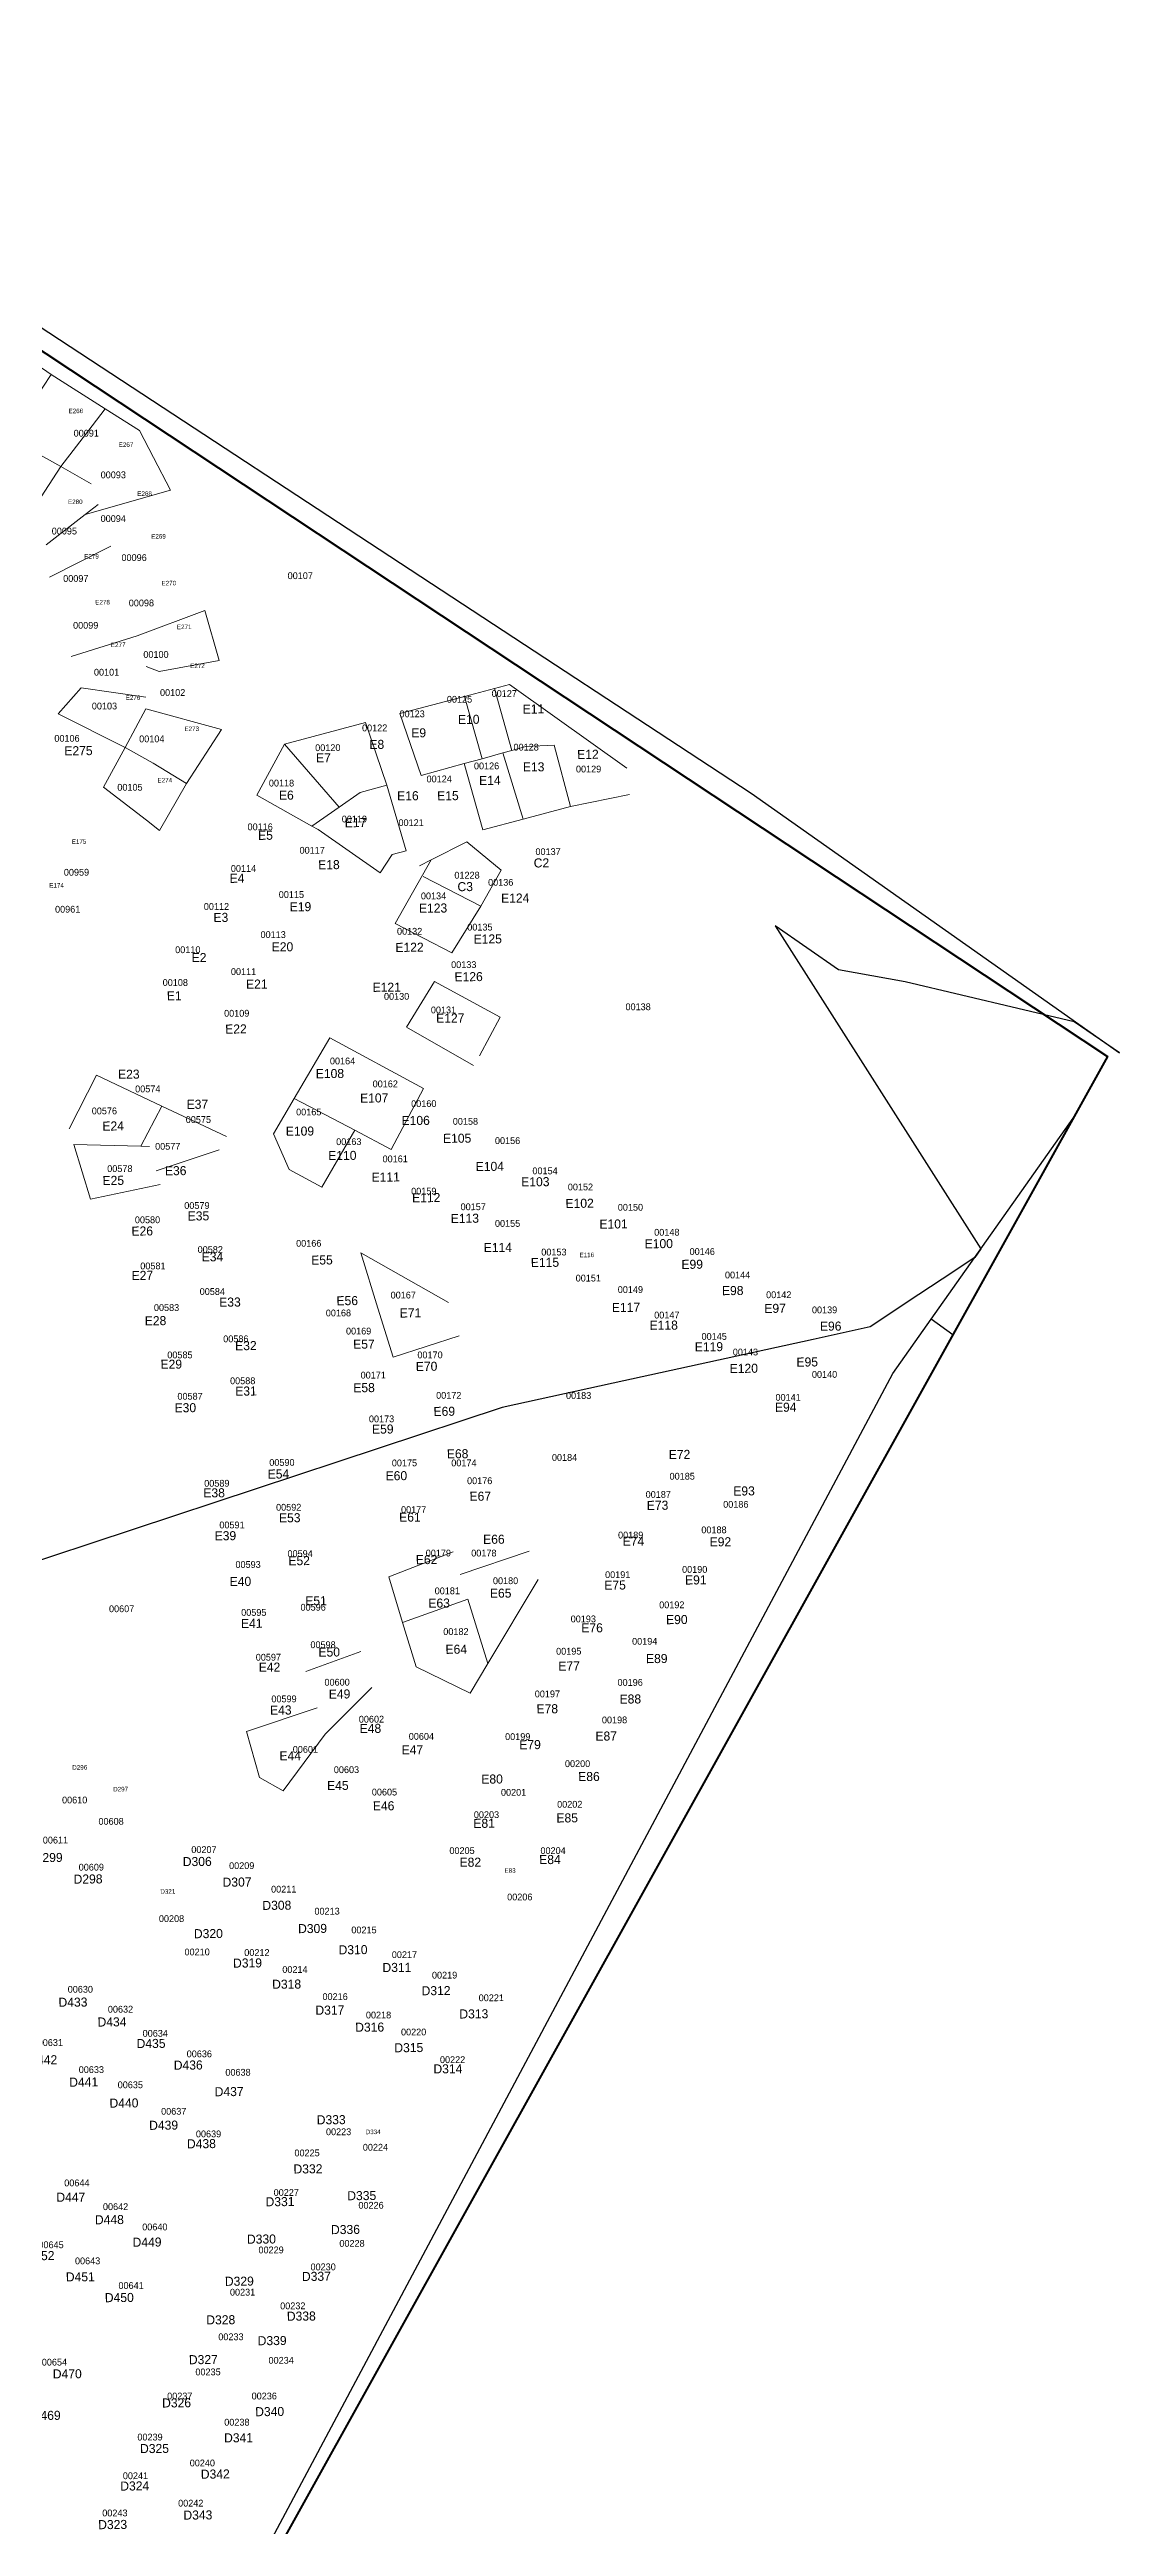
# Model space of a CAD drawing. Header units: metres. Extents: x 245232 to 248406, y 1633796 to 1637634.
# Drawn here: x 248169 to 248406, y 1634607 to 1635154 of the extents above; entities that cross this region are included whole.
import ezdxf
from ezdxf.enums import TextEntityAlignment as Align

# ---------------------------------------------------------------- set-up
doc = ezdxf.new("R2010")
doc.units = ezdxf.units.M
doc.header["$MEASUREMENT"] = 0
for name, color, linetype in [('historique_numero_parcelle', 7, 'Continuous'), ('limites_sections', 7, 'Continuous'), ('numero_lot', 7, 'Continuous')]:
    doc.layers.add(name, color=color, linetype=linetype)
doc.layers.add('Limites_Communes', color=7, linetype='Continuous', lineweight=211, plot=False)
doc.layers.add('LIMITES_PARCELLES', color=7, linetype='Continuous', lineweight=0, true_color=0xffffff)
doc.styles.add('Style-FANCY', font='FANCY.shx')
doc.styles.add('Style-WORKING', font='WORKING.shx')

msp = doc.modelspace()

# ---------------------------------------------------------------- linework, layer by layer
at = {"layer": 'Limites_Communes', "color": 210, "lineweight": 80, "flags": 128}
msp.add_lwpolyline([(248217.239, 1636236.771), (248275.378, 1636195.051), (248148.552, 1635981.39), (248146.604, 1635975.459), (248342.772, 1635633.766), (248361.87, 1635600.5), (248372.369, 1635589.155), (248359.758, 1635572.275), (248054, 1635163), (248403, 1634932), (247921.696, 1634066.369), (247944, 1634048), (247854, 1633828), (247757.314, 1633862.887), (247659.165, 1633895.42), (247213.478, 1634048.88)], dxfattribs=at)
at = {"layer": 'limites_parcelles'}
for p, q in [((248161.405, 1635088.322), (248169.66, 1635082.607)), ((248160.453, 1635068.637), (248169.66, 1635082.607)), ((248169.66, 1635082.607), (248181.61, 1635075.029)), ((248171.811, 1635062.261), (248178.71, 1635071.25)), ((248178.71, 1635071.25), (248181.61, 1635075.029)), ((248181.61, 1635075.029), (248189.187, 1635070.225)), ((248189.187, 1635070.225), (248192.273, 1635064.268)), ((248171.811, 1635062.261), (248160.453, 1635068.637)), ((248192.273, 1635064.268), (248196.013, 1635057.049)), ((248171.811, 1635062.261), (248162.956, 1635048.679)), ((248178.55, 1635058.477), (248171.811, 1635062.261)), ((248196.013, 1635057.049), (248177.175, 1635051.667)), ((248180.04, 1635053.885), (248177.175, 1635051.667)), ((248177.175, 1635051.667), (248168.572, 1635045.007)), ((248182.859, 1635044.686), (248169.334, 1635037.878)), ((248188.708, 1635024.875), (248203.622, 1635030.528)), ((248203.622, 1635030.528), (248206.808, 1635019.425)), ((248174.073, 1635020.364), (248188.708, 1635024.875)), ((248193.508, 1635017.007), (248190.636, 1635018.156)), ((248206.808, 1635019.425), (248193.508, 1635017.007)), ((248171.248, 1635007.677), (248176.328, 1635013.392)), ((248176.328, 1635013.392), (248190.615, 1635011.329)), ((248246.7, 1635007.734), (248260.956, 1635011.525)), ((248260.956, 1635011.525), (248267.57, 1635013.284)), ((248260.956, 1635011.525), (248264.88, 1634997.769)), ((248267.57, 1635013.284), (248270.932, 1635014.178)), ((248271.456, 1634999.593), (248267.57, 1635013.284)), ((248270.932, 1635014.178), (248280.94, 1635007.03)), ((248186.012, 1635000.216), (248171.248, 1635007.677)), ((248186.012, 1635000.216), (248190.615, 1635008.789)), ((248190.615, 1635008.789), (248207.284, 1635004.185)), ((248207.284, 1635004.185), (248199.594, 1634992.252)), ((248221.19, 1635000.949), (248239.141, 1635005.723)), ((248239.141, 1635005.723), (248243.819, 1634991.925)), ((248251.421, 1634994.035), (248246.7, 1635007.734)), ((248280.94, 1635007.03), (248296.861, 1634995.657)), ((248181.249, 1634991.485), (248186.012, 1635000.216)), ((248186.012, 1635000.216), (248192.185, 1634996.75)), ((248215.13, 1634989.708), (248221.19, 1635000.949)), ((248233.294, 1634987.07), (248221.19, 1635000.949)), ((248264.88, 1634997.769), (248269.433, 1634999.032)), ((248269.433, 1634999.032), (248271.456, 1634999.593)), ((248269.433, 1634999.032), (248273.911, 1634984.415)), ((248274.553, 1635000.453), (248271.456, 1634999.593)), ((248280.758, 1635000.784), (248274.553, 1635000.453)), ((248284.356, 1634987.237), (248280.758, 1635000.784)), ((248192.185, 1634996.75), (248199.594, 1634992.252)), ((248260.917, 1634996.669), (248251.421, 1634994.035)), ((248264.88, 1634997.769), (248260.917, 1634996.669)), ((248265.053, 1634982.023), (248260.917, 1634996.669)), ((248190.73, 1634984.182), (248181.249, 1634991.485)), ((248199.594, 1634992.252), (248193.641, 1634981.933)), ((248227.293, 1634982.902), (248215.13, 1634989.708)), ((248237.935, 1634990.293), (248233.294, 1634987.07)), ((248243.819, 1634991.925), (248237.935, 1634990.293)), ((248243.819, 1634991.925), (248248.125, 1634977.451)), ((248297.39, 1634989.836), (248284.356, 1634987.237)), ((248193.641, 1634981.933), (248190.73, 1634984.182)), ((248227.293, 1634982.902), (248233.294, 1634987.07)), ((248228.656, 1634982.14), (248227.293, 1634982.902)), ((248242.371, 1634972.578), (248228.656, 1634982.14)), ((248273.911, 1634984.415), (248265.053, 1634982.023)), ((248284.356, 1634987.237), (248273.911, 1634984.415)), ((248245.003, 1634976.607), (248242.371, 1634972.578)), ((248248.125, 1634977.451), (248245.003, 1634976.607)), ((248253.646, 1634975.441), (248261.472, 1634979.403)), ((248261.472, 1634979.403), (248269.08, 1634973.168)), ((248245.688, 1634961.338), (248253.646, 1634975.441)), ((248251.021, 1634974.112), (248253.646, 1634975.441)), ((248251.866, 1634971.718), (248264.582, 1634965.23)), ((248269.08, 1634973.168), (248264.582, 1634965.23)), ((248258.203, 1634954.858), (248245.688, 1634961.338)), ((248264.582, 1634965.23), (248258.203, 1634954.858)), ((248248.146, 1634938.504), (248254.32, 1634948.544)), ((248254.32, 1634948.544), (248268.848, 1634940.685)), ((248262.994, 1634930.04), (248248.146, 1634938.504)), ((248268.848, 1634940.685), (248264.317, 1634932.157)), ((248223.366, 1634922.716), (248231.244, 1634936.126)), ((248231.244, 1634936.126), (248251.931, 1634924.949)), ((248173.697, 1634916.017), (248179.706, 1634927.859)), ((248179.706, 1634927.859), (248194.141, 1634921.06)), ((248218.809, 1634914.959), (248223.366, 1634922.716)), ((248236.728, 1634915.72), (248223.366, 1634922.716)), ((248251.931, 1634924.949), (248244.815, 1634911.487)), ((248194.141, 1634921.06), (248189.52, 1634912.188)), ((248194.141, 1634921.06), (248208.41, 1634914.338)), ((248178.366, 1634900.508), (248174.73, 1634912.586)), ((248174.73, 1634912.586), (248189.52, 1634912.188)), ((248191.399, 1634912.137), (248189.52, 1634912.188)), ((248206.77, 1634911.387), (248192.894, 1634906.79)), ((248222.249, 1634907.022), (248218.809, 1634914.959)), ((248236.728, 1634915.72), (248229.489, 1634903.12)), ((248244.815, 1634911.487), (248236.728, 1634915.72)), ((248229.489, 1634903.12), (248222.249, 1634907.022)), ((248193.759, 1634903.7), (248178.366, 1634900.508)), ((248241.846, 1634876.413), (248238.065, 1634888.616)), ((248238.065, 1634888.616), (248257.438, 1634877.653)), ((248245.202, 1634865.583), (248241.846, 1634876.413)), ((248259.831, 1634870.282), (248245.202, 1634865.583)), ((248244.262, 1634817.111), (248258.514, 1634822.616)), ((248260.06, 1634817.628), (248275.268, 1634822.735)), ((248247.321, 1634807.023), (248244.262, 1634817.111)), ((248277.282, 1634816.534), (248266.148, 1634797.978)), ((248247.321, 1634807.023), (248261.749, 1634812.175)), ((248250.294, 1634797.219), (248247.321, 1634807.023)), ((248261.749, 1634812.175), (248266.148, 1634797.978)), ((248225.937, 1634796.203), (248238.112, 1634800.601)), ((248262.201, 1634791.398), (248250.294, 1634797.219)), ((248266.148, 1634797.978), (248262.201, 1634791.398)), ((248240.505, 1634792.655), (248230.209, 1634782.33)), ((248212.806, 1634782.915), (248228.405, 1634788.19)), ((248215.7, 1634772.811), (248212.806, 1634782.915)), ((248230.209, 1634782.33), (248220.918, 1634769.83)), ((248220.918, 1634769.83), (248215.7, 1634772.811))]:
    msp.add_line(p, q, dxfattribs=at)
at = {"layer": 'limites_sections'}
for p, q in [((248364.044, 1634874.012), (248395.425, 1634918.376)), ((248355.564, 1634862.024), (248364.044, 1634874.012)), ((248368.829, 1634870.543), (248364.044, 1634874.012)), ((248158.788, 1634492.782), (248355.564, 1634862.024))]:
    msp.add_line(p, q, dxfattribs=at)
at = {"layer": 'limites_sections', "flags": 128}
msp.add_lwpolyline([(248016.729, 1635190.575), (248105.364, 1635133.689), (248324.308, 1634990.153), (248405.641, 1634932.819), (248395.666, 1634939.647), (248358.293, 1634948.51), (248343.608, 1634951.13), (248329.63, 1634960.838), (248375.045, 1634889.564), (248373.678, 1634887.632), (248366.444, 1634882.825), (248358.78, 1634877.731), (248357.336, 1634876.772), (248350.573, 1634872.278), (248337.953, 1634869.51), (248293.838, 1634859.833), (248269.331, 1634854.458), (247970.381, 1634755.738), (247970.381, 1634755.738), (247922.933, 1634741.71), (247785.8, 1634694.735), (247783.534, 1634753.015), (247657.284, 1634763.969)], dxfattribs=at)

# ---------------------------------------------------------------- texts
at = {"layer": 'historique_numero_parcelle', "style": 'Style-FANCY'}
for s, p in [('00091', (248177.44, 1635069.645)), ('00093', (248183.409, 1635060.447)), ('00095', (248172.602, 1635048.028)), ('00094', (248183.402, 1635050.787)), ('00096', (248188.007, 1635042.163)), ('00097', (248175.131, 1635037.563)), ('00107', (248224.706, 1635038.174)), ('00098', (248189.617, 1635032.159)), ('00099', (248177.316, 1635027.214)), ('00100', (248192.839, 1635020.774)), ('00101', (248181.926, 1635016.865)), ('00103', (248181.458, 1635009.39)), ('00102', (248196.518, 1635012.38)), ('00125', (248259.878, 1635010.89)), ('00127', (248269.765, 1635012.155)), ('00122', (248241.139, 1635004.566)), ('00123', (248249.416, 1635007.67)), ('00106', (248173.18, 1635002.26)), ('00104', (248191.912, 1635002.146)), ('00120', (248230.792, 1635000.196)), ('00128', (248274.594, 1635000.311)), ('00118', (248220.563, 1634992.377)), ('00124', (248255.388, 1634993.297)), ('00126', (248265.856, 1634996.171)), ('00129', (248288.389, 1634995.481)), ('00105', (248187.091, 1634991.451)), ('00116', (248215.85, 1634982.718)), ('00119', (248236.658, 1634984.443)), ('00121', (248249.195, 1634983.638)), ('00117', (248227.346, 1634977.543)), ('00137', (248279.44, 1634977.244)), ('00959', (248175.28, 1634972.686)), ('00114', (248212.164, 1634973.518)), ('01228', (248261.535, 1634972.038)), ('00136', (248268.978, 1634970.46)), ('00112', (248206.192, 1634965.124)), ('00115', (248222.747, 1634967.769)), ('00134', (248254.141, 1634967.471)), ('00961', (248173.334, 1634964.521)), ('00132', (248248.859, 1634959.651)), ('00135', (248264.38, 1634960.571)), ('00110', (248199.869, 1634955.58)), ('00113', (248218.724, 1634958.914)), ('00111', (248212.18, 1634950.751)), ('00133', (248260.816, 1634952.291)), ('00108', (248197.107, 1634948.335)), ('00130', (248245.985, 1634945.277)), ('00109', (248210.673, 1634941.55)), ('00131', (248256.341, 1634942.287)), ('00138', (248299.329, 1634942.977)), ('00164', (248234.045, 1634931.017)), ('00574', (248191.027, 1634924.85)), ('00162', (248243.479, 1634925.956)), ('00160', (248251.987, 1634921.587)), ('00576', (248181.443, 1634919.988)), ('00575', (248202.202, 1634918.082)), ('00165', (248226.579, 1634919.747)), ('00158', (248261.184, 1634917.677)), ('00577', (248195.436, 1634912.168)), ('00163', (248235.432, 1634913.192)), ('00156', (248270.496, 1634913.422)), ('00578', (248184.859, 1634907.24)), ('00161', (248245.673, 1634909.398)), ('00154', (248278.767, 1634906.754)), ('00159', (248251.987, 1634902.268)), ('00152', (248286.591, 1634903.188)), ('00580', (248190.968, 1634895.938)), ('00579', (248201.874, 1634899.092)), ('00157', (248262.908, 1634898.818)), ('00155', (248270.496, 1634895.139)), ('00150', (248297.628, 1634898.703)), ('00582', (248204.83, 1634889.367)), ('00166', (248226.579, 1634890.75)), ('00153', (248280.728, 1634888.814)), ('00148', (248305.669, 1634893.185)), ('00146', (248313.486, 1634888.93)), ('00581', (248192.16, 1634885.753)), ('00151', (248288.325, 1634883.065)), ('00144', (248321.297, 1634883.755)), ('00584', (248205.283, 1634880.102)), ('00167', (248247.454, 1634879.316)), ('00149', (248297.621, 1634880.536)), ('00142', (248330.386, 1634879.386)), ('00583', (248195.173, 1634876.554)), ('00168', (248233.132, 1634875.374)), ('00147', (248305.669, 1634874.901)), ('00139', (248340.51, 1634876.05)), ('00586', (248210.48, 1634869.654)), ('00169', (248237.6, 1634871.365)), ('00145', (248316.13, 1634870.186)), ('00143', (248323.028, 1634866.737)), ('00585', (248198.129, 1634866.106)), ('00171', (248240.828, 1634861.641)), ('00170', (248253.366, 1634866.109)), ('00140', (248340.503, 1634861.792)), ('00587', (248200.363, 1634856.973)), ('00588', (248211.991, 1634860.389)), ('00172', (248257.505, 1634857.172)), ('00183', (248286.188, 1634857.136)), ('00141', (248332.464, 1634856.732)), ('00173', (248242.658, 1634851.981)), ('00590', (248220.654, 1634842.352)), ('00175', (248247.717, 1634842.256)), ('00174', (248260.849, 1634842.257)), ('00184', (248283.077, 1634843.453)), ('00185', (248309.066, 1634839.312)), ('00589', (248206.283, 1634837.753)), ('00176', (248264.337, 1634838.314)), ('00187', (248303.777, 1634835.288)), ('00591', (248209.627, 1634828.553)), ('00592', (248222.149, 1634832.463)), ('00177', (248249.753, 1634831.94)), ('00186', (248320.907, 1634833.103)), ('00189', (248297.684, 1634826.318)), ('00188', (248316.079, 1634827.468)), ('00593', (248213.181, 1634819.814)), ('00594', (248224.671, 1634822.229)), ('00179', (248255.206, 1634822.346)), ('00178', (248265.257, 1634822.346)), ('00191', (248294.819, 1634817.58)), ('00190', (248311.825, 1634818.729)), ('00181', (248257.186, 1634814.001)), ('00180', (248270.053, 1634816.235)), ('00607', (248185.252, 1634810.043)), ('00595', (248214.446, 1634809.235)), ('00596', (248227.552, 1634810.385)), ('00193', (248287.222, 1634807.805)), ('00192', (248306.767, 1634810.91)), ('00598', (248229.736, 1634802.105)), ('00182', (248259.082, 1634804.999)), ('00194', (248300.781, 1634802.861)), ('00597', (248217.665, 1634799.345)), ('00195', (248284.003, 1634800.675)), ('00599', (248221.114, 1634790.146)), ('00600', (248232.84, 1634793.826)), ('00197', (248279.29, 1634791.246)), ('00196', (248297.569, 1634793.776)), ('00602', (248240.428, 1634785.661)), ('00198', (248294.12, 1634785.497)), ('00601', (248225.837, 1634778.991)), ('00604', (248251.458, 1634781.867)), ('00199', (248272.737, 1634781.817)), ('00603', (248234.91, 1634774.507)), ('00200', (248285.955, 1634775.838)), ('00605', (248243.302, 1634769.563)), ('00201', (248271.823, 1634769.513)), ('00610', (248174.88, 1634767.812)), ('00608', (248182.924, 1634763.098)), ('00203', (248265.836, 1634764.569)), ('00202', (248284.23, 1634766.868)), ('00611', (248170.635, 1634758.958)), ('00609', (248178.555, 1634752.979)), ('00207', (248203.431, 1634756.864)), ('00209', (248211.774, 1634753.316)), ('00205', (248260.433, 1634756.634)), ('00204', (248280.545, 1634756.634)), ('00211', (248221.049, 1634748.125)), ('00206', (248273.194, 1634746.4)), ('00208', (248196.27, 1634741.62)), ('00213', (248230.631, 1634743.262)), ('00215', (248238.778, 1634739.122)), ('00210', (248201.923, 1634734.26)), ('00212', (248215.128, 1634734.128)), ('00214', (248223.53, 1634730.384)), ('00217', (248247.712, 1634733.668)), ('00630', (248176.133, 1634726.015)), ('00216', (248232.405, 1634724.403)), ('00219', (248256.581, 1634729.134)), ('00632', (248185.002, 1634721.613)), ('00218', (248241.997, 1634720.329)), ('00221', (248266.901, 1634724.14)), ('00631', (248169.507, 1634714.253)), ('00634', (248192.681, 1634716.29)), ('00220', (248249.745, 1634716.584)), ('00633', (248178.564, 1634708.274)), ('00636', (248202.411, 1634711.756)), ('00222', (248258.351, 1634710.473)), ('00635', (248187.17, 1634704.923)), ('00638', (248210.951, 1634707.682)), ('00637', (248196.761, 1634699.074)), ('00639', (248204.447, 1634694.081)), ('00223', (248233.175, 1634694.548)), ('00225', (248226.211, 1634689.883)), ('00224', (248241.314, 1634691.131)), ('00644', (248175.369, 1634683.263)), ('00227', (248221.613, 1634681.143)), ('00642', (248183.915, 1634678.006)), ('00226', (248240.336, 1634678.318)), ('00645', (248169.659, 1634669.595)), ('00640', (248192.587, 1634673.538)), ('00228', (248236.131, 1634669.907)), ('00643', (248177.74, 1634666.047)), ('00229', (248218.262, 1634668.462)), ('00230', (248229.759, 1634664.716)), ('00641', (248187.34, 1634660.594)), ('00231', (248211.965, 1634659.13)), ('00232', (248223.058, 1634656.108)), ('00233', (248209.394, 1634649.274)), ('00654', (248170.411, 1634643.677)), ('00234', (248220.489, 1634644.083)), ('00235', (248204.335, 1634641.521)), ('00237', (248198.094, 1634636.198)), ('00236', (248216.751, 1634636.198)), ('00239', (248191.525, 1634627.13)), ('00238', (248210.708, 1634630.416)), ('00240', (248203.08, 1634621.413)), ('00241', (248188.308, 1634618.588)), ('00243', (248183.766, 1634610.374)), ('00242', (248200.518, 1634612.543))]:
    msp.add_text(s, height=1.5, rotation=0.1323, dxfattribs=at).set_placement(p, align=Align.MIDDLE_CENTER)
at = {"layer": 'numero_lot', "linetype": 'Continuous'}
for s, height, style, p in [('E266', 1, 'Style-WORKING', (248173.525, 1635074.046)), ('E267', 1, 'Style-WORKING', (248184.612, 1635066.611)), ('E280', 1, 'Style-WORKING', (248173.415, 1635053.974)), ('E268', 1, 'Style-WORKING', (248188.713, 1635055.781)), ('E279', 1, 'Style-WORKING', (248176.989, 1635041.933)), ('E269', 1, 'Style-WORKING', (248191.788, 1635046.345)), ('E270', 1, 'Style-WORKING', (248194.057, 1635036.026)), ('E278', 1, 'Style-WORKING', (248179.443, 1635031.811)), ('E271', 1, 'Style-WORKING', (248197.46, 1635026.361)), ('E277', 1, 'Style-WORKING', (248182.887, 1635022.401)), ('E272', 1, 'Style-WORKING', (248200.398, 1635017.766)), ('E276', 1, 'Style-WORKING', (248186.15, 1635010.731)), ('E11', 2, 'Style-WORKING', (248273.838, 1635007.718)), ('E273', 1, 'Style-WORKING', (248199.126, 1635003.852)), ('E9', 2, 'Style-WORKING', (248249.235, 1635002.459)), ('E10', 2, 'Style-WORKING', (248259.543, 1635005.433)), ('E275', 2, 'Style-WORKING', (248172.606, 1634998.505)), ('E7', 2, 'Style-WORKING', (248228.196, 1634996.931)), ('E8', 2, 'Style-WORKING', (248239.978, 1634999.909)), ('E12', 2, 'Style-WORKING', (248285.876, 1634997.703)), ('E274', 1, 'Style-WORKING', (248193.186, 1634992.503)), ('E14', 2, 'Style-WORKING', (248264.207, 1634991.963)), ('E13', 2, 'Style-WORKING', (248273.883, 1634994.935)), ('E6', 2, 'Style-WORKING', (248220.006, 1634988.696)), ('E16', 2, 'Style-WORKING', (248246.111, 1634988.549)), ('E15', 2, 'Style-WORKING', (248254.952, 1634988.57)), ('E17', 2, 'Style-WORKING', (248234.546, 1634982.624)), ('E175', 1, 'Style-WORKING', (248174.24, 1634978.941)), ('E5', 2, 'Style-WORKING', (248215.396, 1634979.838)), ('E4', 2, 'Style-WORKING', (248209.104, 1634970.344)), ('E18', 2, 'Style-WORKING', (248228.674, 1634973.34)), ('C2', 2, 'Style-WORKING', (248276.278, 1634973.74)), ('E174', 1, 'Style-WORKING', (248169.275, 1634969.28)), ('E19', 2, 'Style-WORKING', (248222.381, 1634964.057)), ('E123', 2, 'Style-WORKING', (248250.92, 1634963.748)), ('C3', 2, 'Style-WORKING', (248259.438, 1634968.503)), ('E124', 2, 'Style-WORKING', (248269.068, 1634965.957)), ('E3', 2, 'Style-WORKING', (248205.546, 1634961.699)), ('E2', 2, 'Style-WORKING', (248200.725, 1634952.84)), ('E20', 2, 'Style-WORKING', (248218.403, 1634955.2)), ('E122', 2, 'Style-WORKING', (248245.726, 1634955.093)), ('E125', 2, 'Style-WORKING', (248262.997, 1634956.929)), ('E126', 2, 'Style-WORKING', (248258.779, 1634948.602)), ('E1', 2, 'Style-WORKING', (248195.247, 1634944.402)), ('E21', 2, 'Style-WORKING', (248212.739, 1634946.971)), ('E121', 2, 'Style-WORKING', (248240.691, 1634946.275)), ('E22', 2, 'Style-WORKING', (248208.132, 1634937.06)), ('E127', 2, 'Style-WORKING', (248254.727, 1634939.46)), ('E23', 2, 'Style-WORKING', (248184.469, 1634927.069)), ('E108', 2, 'Style-WORKING', (248228.143, 1634927.203)), ('E37', 2, 'Style-WORKING', (248199.615, 1634920.43)), ('E107', 2, 'Style-WORKING', (248237.926, 1634921.819)), ('E24', 2, 'Style-WORKING', (248181.012, 1634915.639)), ('E109', 2, 'Style-WORKING', (248221.522, 1634914.5)), ('E106', 2, 'Style-WORKING', (248247.085, 1634916.849)), ('E110', 2, 'Style-WORKING', (248230.889, 1634909.114)), ('E105', 2, 'Style-WORKING', (248256.241, 1634912.92)), ('E25', 2, 'Style-WORKING', (248181.042, 1634903.616)), ('E36', 2, 'Style-WORKING', (248194.822, 1634905.767)), ('E111', 2, 'Style-WORKING', (248240.463, 1634904.353)), ('E104', 2, 'Style-WORKING', (248263.462, 1634906.707)), ('E112', 2, 'Style-WORKING', (248249.413, 1634899.799)), ('E103', 2, 'Style-WORKING', (248273.514, 1634903.312)), ('E102', 2, 'Style-WORKING', (248283.296, 1634898.552)), ('E35', 2, 'Style-WORKING', (248199.845, 1634895.775)), ('E113', 2, 'Style-WORKING', (248257.946, 1634895.244)), ('E101', 2, 'Style-WORKING', (248290.79, 1634893.994)), ('E26', 2, 'Style-WORKING', (248187.437, 1634892.451)), ('E114', 2, 'Style-WORKING', (248265.232, 1634888.814)), ('E100', 2, 'Style-WORKING', (248300.778, 1634889.65)), ('E27', 2, 'Style-WORKING', (248187.46, 1634882.639)), ('E34', 2, 'Style-WORKING', (248202.943, 1634886.74)), ('E55', 2, 'Style-WORKING', (248227.135, 1634886.046)), ('E115', 2, 'Style-WORKING', (248275.639, 1634885.511)), ('E116', 1, 'Style-WORKING', (248286.379, 1634887.67)), ('E99', 2, 'Style-WORKING', (248308.897, 1634885.094)), ('E33', 2, 'Style-WORKING', (248206.813, 1634876.746)), ('E56', 2, 'Style-WORKING', (248232.716, 1634877.068)), ('E98', 2, 'Style-WORKING', (248317.849, 1634879.292)), ('E28', 2, 'Style-WORKING', (248190.369, 1634872.642)), ('E71', 2, 'Style-WORKING', (248246.677, 1634874.355)), ('E117', 2, 'Style-WORKING', (248293.541, 1634875.57)), ('E118', 2, 'Style-WORKING', (248301.865, 1634871.638)), ('E97', 2, 'Style-WORKING', (248327.213, 1634875.362)), ('E96', 2, 'Style-WORKING', (248339.487, 1634871.44)), ('E32', 2, 'Style-WORKING', (248210.328, 1634867.135)), ('E57', 2, 'Style-WORKING', (248236.399, 1634867.463)), ('E119', 2, 'Style-WORKING', (248311.854, 1634866.879)), ('E29', 2, 'Style-WORKING', (248193.853, 1634863.031)), ('E70', 2, 'Style-WORKING', (248250.235, 1634862.562)), ('E120', 2, 'Style-WORKING', (248319.557, 1634862.113)), ('E95', 2, 'Style-WORKING', (248334.309, 1634863.524)), ('E31', 2, 'Style-WORKING', (248210.353, 1634857.104)), ('E58', 2, 'Style-WORKING', (248236.423, 1634857.849)), ('E30', 2, 'Style-WORKING', (248196.952, 1634853.419)), ('E59', 2, 'Style-WORKING', (248240.562, 1634848.703)), ('E69', 2, 'Style-WORKING', (248254.144, 1634852.628)), ('E94', 2, 'Style-WORKING', (248329.557, 1634853.53)), ('E68', 2, 'Style-WORKING', (248257.093, 1634843.25)), ('E54', 2, 'Style-WORKING', (248217.516, 1634838.79)), ('E60', 2, 'Style-WORKING', (248243.561, 1634838.41)), ('E72', 2, 'Style-WORKING', (248306.102, 1634843.1)), ('E38', 2, 'Style-WORKING', (248203.307, 1634834.623)), ('E67', 2, 'Style-WORKING', (248262.1, 1634833.877)), ('E93', 2, 'Style-WORKING', (248320.352, 1634835.043)), ('E53', 2, 'Style-WORKING', (248220.01, 1634829.113)), ('E61', 2, 'Style-WORKING', (248246.557, 1634829.261)), ('E73', 2, 'Style-WORKING', (248301.249, 1634831.871)), ('E39', 2, 'Style-WORKING', (248205.8, 1634825.152)), ('E66', 2, 'Style-WORKING', (248265.097, 1634824.372)), ('E74', 2, 'Style-WORKING', (248295.917, 1634823.953)), ('E92', 2, 'Style-WORKING', (248315.131, 1634823.806)), ('E52', 2, 'Style-WORKING', (248222.092, 1634819.642)), ('E62', 2, 'Style-WORKING', (248250.239, 1634819.885)), ('E40', 2, 'Style-WORKING', (248209.119, 1634815.066)), ('E51', 2, 'Style-WORKING', (248225.819, 1634810.793)), ('E65', 2, 'Style-WORKING', (248266.597, 1634812.473)), ('E75', 2, 'Style-WORKING', (248291.863, 1634814.253)), ('E91', 2, 'Style-WORKING', (248309.701, 1634815.395)), ('E41', 2, 'Style-WORKING', (248211.612, 1634805.801)), ('E63', 2, 'Style-WORKING', (248253.008, 1634810.278)), ('E90', 2, 'Style-WORKING', (248305.507, 1634806.637)), ('E64', 2, 'Style-WORKING', (248256.791, 1634800.088)), ('E76', 2, 'Style-WORKING', (248286.789, 1634804.806)), ('E42', 2, 'Style-WORKING', (248215.547, 1634796.129)), ('E50', 2, 'Style-WORKING', (248228.728, 1634799.469)), ('E77', 2, 'Style-WORKING', (248281.713, 1634796.379)), ('E89', 2, 'Style-WORKING', (248301.074, 1634798.029)), ('E49', 2, 'Style-WORKING', (248231.015, 1634790.204)), ('E88', 2, 'Style-WORKING', (248295.238, 1634789.095)), ('E43', 2, 'Style-WORKING', (248218.04, 1634786.658)), ('E78', 2, 'Style-WORKING', (248276.894, 1634786.932)), ('E48', 2, 'Style-WORKING', (248237.827, 1634782.599)), ('E47', 2, 'Style-WORKING', (248247.103, 1634777.883)), ('E79', 2, 'Style-WORKING', (248273.091, 1634779.018)), ('E87', 2, 'Style-WORKING', (248289.903, 1634780.921)), ('D296', 1, 'Style-FANCY', (248174.351, 1634774.508)), ('E44', 2, 'Style-WORKING', (248220.123, 1634776.569)), ('D297', 1, 'Style-FANCY', (248183.387, 1634769.705)), ('E45', 2, 'Style-WORKING', (248230.638, 1634770.002)), ('E80', 2, 'Style-WORKING', (248264.698, 1634771.42)), ('E86', 2, 'Style-WORKING', (248286.101, 1634771.976)), ('E46', 2, 'Style-WORKING', (248240.751, 1634765.507)), ('E81', 2, 'Style-WORKING', (248262.94, 1634761.651)), ('E85', 2, 'Style-WORKING', (248281.287, 1634762.84)), ('D299', 2, 'Style-WORKING', (248165.838, 1634754.081)), ('D306', 2, 'Style-WORKING', (248198.764, 1634753.204)), ('E82', 2, 'Style-WORKING', (248259.897, 1634753.056)), ('E83', 1, 'Style-FANCY', (248269.823, 1634751.74)), ('E84', 2, 'Style-WORKING', (248277.485, 1634753.646)), ('D298', 2, 'Style-WORKING', (248174.645, 1634749.343)), ('D321', 1, 'Style-FANCY', (248193.804, 1634747.108)), ('D307', 2, 'Style-WORKING', (248207.553, 1634748.664)), ('D308', 2, 'Style-WORKING', (248216.345, 1634743.536)), ('D320', 2, 'Style-WORKING', (248201.222, 1634737.289)), ('D309', 2, 'Style-WORKING', (248224.23, 1634738.405)), ('D319', 2, 'Style-WORKING', (248209.867, 1634730.797)), ('D310', 2, 'Style-WORKING', (248233.173, 1634733.732)), ('D311', 2, 'Style-WORKING', (248242.87, 1634729.817)), ('D318', 2, 'Style-WORKING', (248218.507, 1634726.123)), ('D312', 2, 'Style-WORKING', (248251.512, 1634724.688)), ('D433', 2, 'Style-WORKING', (248171.316, 1634722.141)), ('D434', 2, 'Style-WORKING', (248179.938, 1634717.786)), ('D317', 2, 'Style-WORKING', (248228.058, 1634720.39)), ('D313', 2, 'Style-WORKING', (248259.85, 1634719.559)), ('D435', 2, 'Style-WORKING', (248188.562, 1634713.02)), ('D316', 2, 'Style-WORKING', (248236.847, 1634716.625)), ('D315', 2, 'Style-WORKING', (248245.487, 1634712.102)), ('D442', 2, 'Style-WORKING', (248164.649, 1634709.406)), ('D436', 2, 'Style-WORKING', (248196.775, 1634708.253)), ('D314', 2, 'Style-WORKING', (248254.127, 1634707.428)), ('D441', 2, 'Style-WORKING', (248173.682, 1634704.504)), ('D437', 2, 'Style-WORKING', (248205.811, 1634702.394)), ('D440', 2, 'Style-WORKING', (248182.579, 1634699.875)), ('D333', 2, 'Style-WORKING', (248228.35, 1634696.183)), ('D439', 2, 'Style-WORKING', (248191.339, 1634694.973)), ('D438', 2, 'Style-WORKING', (248199.688, 1634690.89)), ('D334', 1, 'Style-WORKING', (248239.163, 1634694.013)), ('D332', 2, 'Style-WORKING', (248223.219, 1634685.333)), ('D335', 2, 'Style-WORKING', (248235.096, 1634679.428)), ('D447', 2, 'Style-WORKING', (248170.844, 1634679.084)), ('D448', 2, 'Style-WORKING', (248179.358, 1634674.117)), ('D331', 2, 'Style-WORKING', (248217.047, 1634678.094)), ('D449', 2, 'Style-WORKING', (248187.677, 1634669.151)), ('D330', 2, 'Style-WORKING', (248212.94, 1634669.827)), ('D336', 2, 'Style-WORKING', (248231.504, 1634671.936)), ('D452', 2, 'Style-WORKING', (248164.035, 1634666.16)), ('D451', 2, 'Style-WORKING', (248172.939, 1634661.488)), ('D329', 2, 'Style-WORKING', (248208.063, 1634660.526)), ('D337', 2, 'Style-WORKING', (248225.081, 1634661.599)), ('D450', 2, 'Style-WORKING', (248181.55, 1634656.914)), ('D328', 2, 'Style-WORKING', (248203.957, 1634652.001)), ('D338', 2, 'Style-WORKING', (248221.75, 1634652.818)), ('D339', 2, 'Style-WORKING', (248215.306, 1634647.409)), ('D327', 2, 'Style-WORKING', (248200.11, 1634643.218)), ('D470', 2, 'Style-WORKING', (248170.058, 1634640.068)), ('D469', 2, 'Style-WORKING', (248165.399, 1634630.885)), ('D326', 2, 'Style-WORKING', (248194.202, 1634633.657)), ('D340', 2, 'Style-WORKING', (248214.759, 1634631.733)), ('D341', 2, 'Style-WORKING', (248207.889, 1634625.949)), ('D325', 2, 'Style-WORKING', (248189.326, 1634623.582)), ('D324', 2, 'Style-WORKING', (248184.962, 1634615.314)), ('D342', 2, 'Style-WORKING', (248202.75, 1634617.938)), ('D343', 2, 'Style-WORKING', (248198.904, 1634608.897)), ('D323', 2, 'Style-WORKING', (248180.082, 1634606.788))]:
    msp.add_text(s, height=height, rotation=0.51224, dxfattribs=dict(at, style=style)).set_placement(p)

doc.saveas('drawing.dxf')
